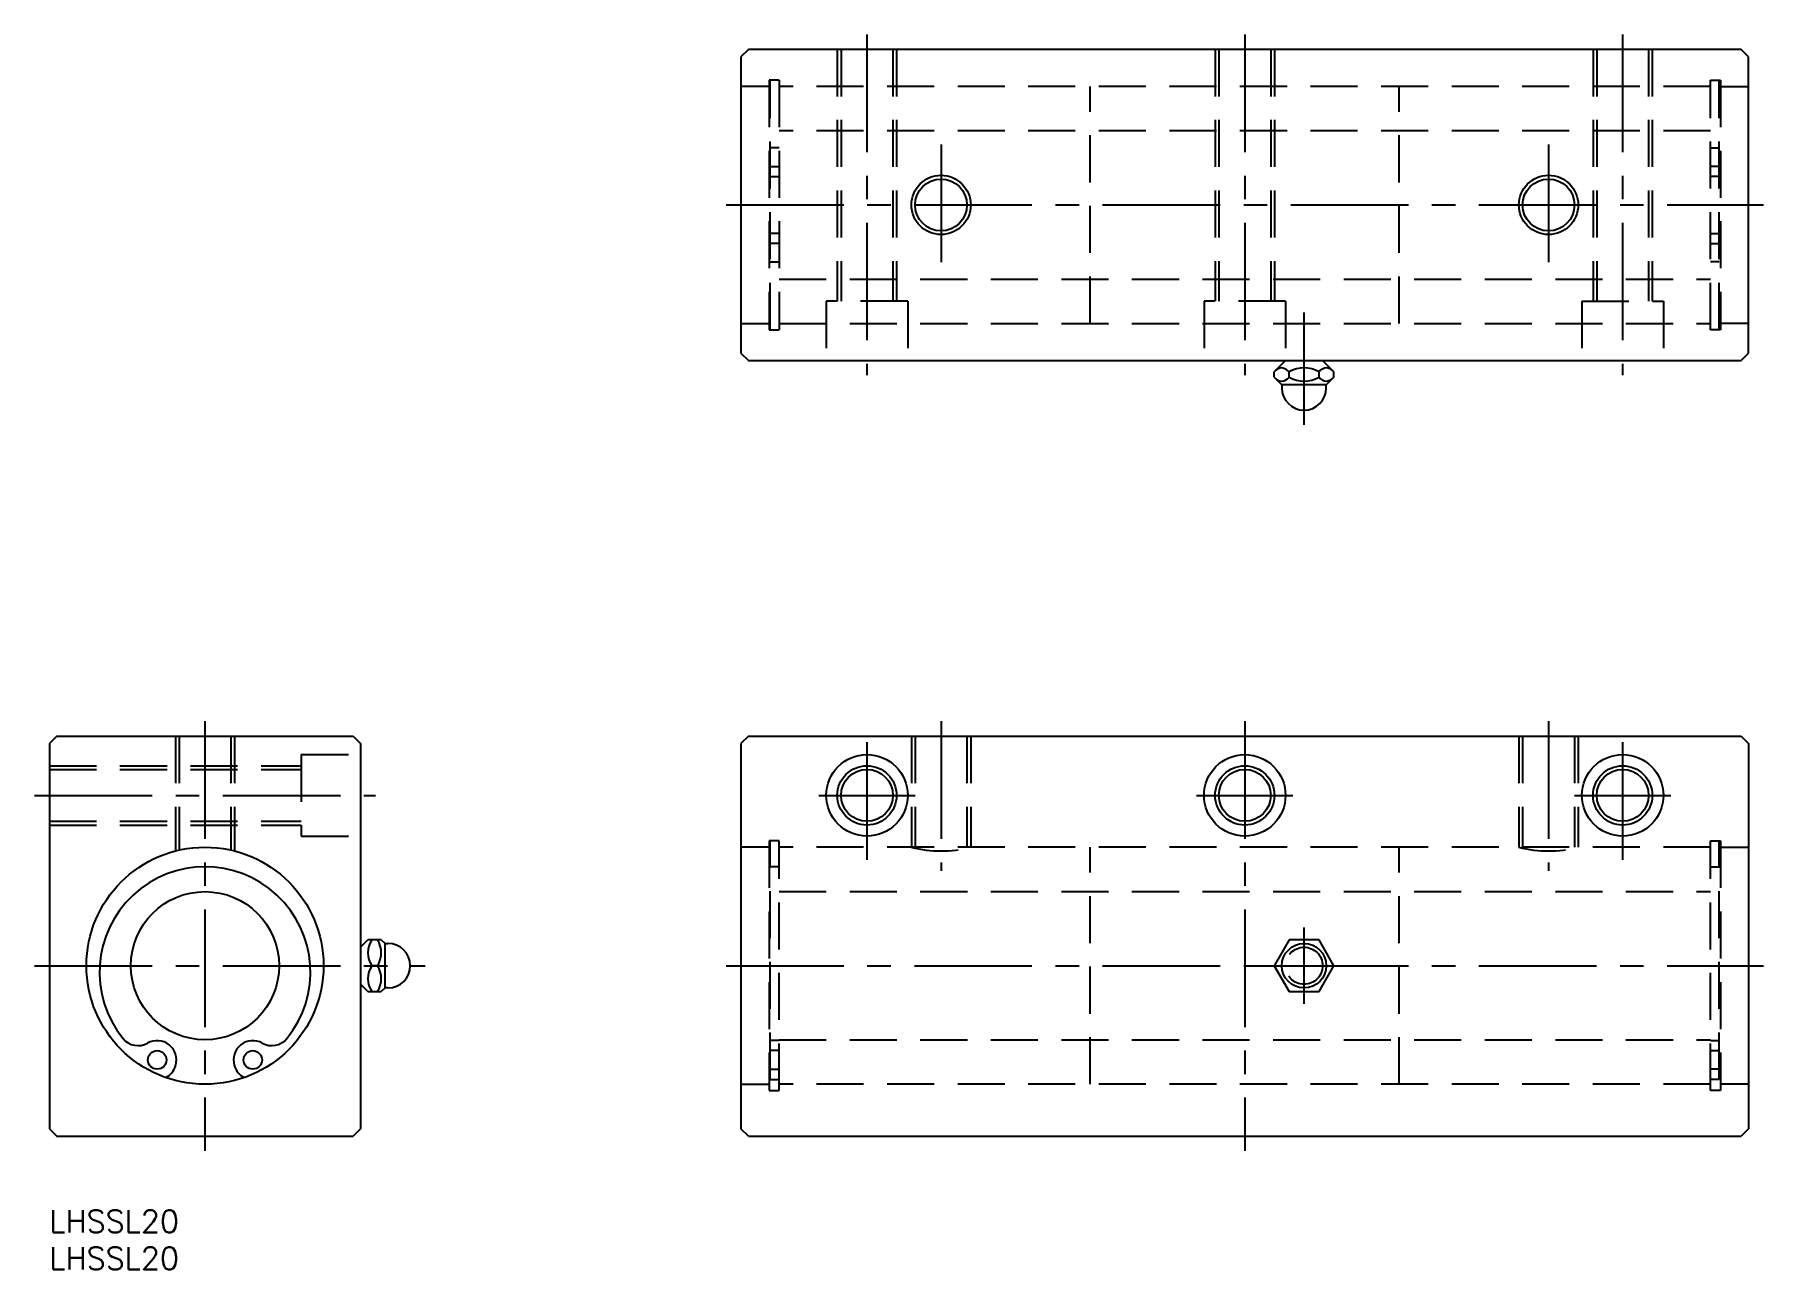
# Model space of a CAD drawing. Extents: x -2 to 231, y -8 to 159.
import ezdxf

# ---------------------------------------------------------------- set-up
doc = ezdxf.new("R2010")
doc.units = 0
doc.header["$LTSCALE"] = 0.5
doc.linetypes.add('CENTER', pattern=[50.8, 31.75, -6.35, 6.35, -6.35])
doc.linetypes.add('DASHED', pattern=[19.05, 12.7, -6.35])
for name, color, linetype in [('MSM_CENTER', 1, 'CENTER'), ('MSM_CONTINUOUS', 7, 'CONTINUOUS'), ('MSM_DASHED', 4, 'DASHED'), ('MSM_NARROW', 5, 'CONTINUOUS'), ('MSM_PART_NUMBER', 7, 'CONTINUOUS')]:
    doc.layers.add(name, color=color, linetype=linetype)
doc.styles.get("Standard").update_dxf_attribs({"font": 'txt.shx', "height": 3, "bigfont": 'bigfont.shx'})

# ---------------------------------------------------------------- blocks, each defined once
blk = doc.blocks.new('*U14')
at = {"layer": 'MSM_PART_NUMBER'}
blk.add_text('LHSSL20', height=3, dxfattribs=at).set_placement((0, -3))
blk = doc.blocks.new('*U15')
at = {"layer": 'MSM_PART_NUMBER'}
blk.add_text('LHSSL20', height=3, dxfattribs=at).set_placement((0, -8))

msp = doc.modelspace()

# ---------------------------------------------------------------- linework, layer by layer
at = {"layer": 'MSM_CENTER'}
for p, q in [((110.35, 158.71), (110.35, 112.71)), ((161.35, 158.71), (161.35, 112.71)), ((212.35, 158.71), (212.35, 112.71)), ((120.35, 143.88), (120.35, 127.54)), ((202.35, 143.88), (202.35, 127.54)), ((91.35, 135.71), (231.35, 135.71)), ((169.35, 106.01), (169.35, 121.21)), ((21, 66), (21, 8)), ((120.35, 66), (120.35, 45.83)), ((161.35, 66), (161.35, 8)), ((202.35, 66), (202.35, 45.83)), ((110.35, 63.17), (110.35, 46.83)), ((212.35, 63.17), (212.35, 46.83)), ((-2, 56), (44, 56)), ((103.85, 56), (116.85, 56)), ((154.85, 56), (167.85, 56)), ((205.85, 56), (218.85, 56)), ((169.35, 27.85), (169.35, 38.15)), ((-2, 33), (50.7, 33)), ((91.35, 33), (231.35, 33)), ((164.2, 33), (174.5, 33))]:
    msp.add_line(p, q, dxfattribs=at)
at = {"layer": 'MSM_CONTINUOUS'}
for p, q in [((94.35, 156.71), (93.35, 155.71)), ((228.35, 156.71), (94.35, 156.71)), ((229.35, 155.71), (228.35, 156.71)), ((93.35, 155.71), (93.35, 115.71)), ((229.35, 115.71), (229.35, 155.71)), ((93.35, 115.71), (94.35, 114.71)), ((94.35, 114.71), (228.35, 114.71)), ((166.85, 114.71), (165.31, 113.17)), ((173.39, 113.17), (171.85, 114.71)), ((228.35, 114.71), (229.35, 115.71)), ((165.31, 112.45), (165.31, 113.17)), ((165.31, 112.45), (166.35, 111.41)), ((167.33, 112.45), (167.33, 113.17)), ((171.37, 112.45), (171.37, 113.17)), ((172.35, 111.41), (173.39, 112.45)), ((173.39, 112.45), (173.39, 113.17)), ((166.35, 111.41), (166.35, 111.01)), ((172.35, 111.41), (166.35, 111.41)), ((172.35, 111.01), (172.35, 111.41)), ((1, 64), (0, 63)), ((1, 64), (41, 64)), ((41, 64), (42, 63)), ((94.35, 64), (93.35, 63)), ((94.35, 64), (228.35, 64)), ((228.35, 64), (229.35, 63)), ((0, 63), (0, 11)), ((42, 63), (42, 11)), ((93.35, 63), (93.35, 11)), ((229.35, 63), (229.35, 11)), ((42, 35.5), (43, 36.5)), ((44.8, 36.5), (43, 36.5)), ((44.8, 36.5), (45.3, 36)), ((45.3, 30), (45.3, 36)), ((45.3, 36), (45.7, 36)), ((167.33, 36.5), (165.31, 33)), ((171.37, 36.5), (167.33, 36.5)), ((173.39, 33), (171.37, 36.5)), ((44.26, 33), (43.54, 33)), ((165.31, 33), (167.33, 29.5)), ((171.37, 29.5), (173.39, 33)), ((43, 29.5), (42, 30.5)), ((43, 29.5), (44.8, 29.5)), ((45.3, 30), (44.8, 29.5)), ((45.7, 30), (45.3, 30)), ((167.33, 29.5), (171.37, 29.5)), ((17.01, 19.44), (17.04, 19.56)), ((24.96, 19.56), (24.99, 19.44)), ((0, 11), (1, 10)), ((1, 10), (41, 10)), ((42, 11), (41, 10)), ((94.35, 10), (93.35, 11)), ((94.35, 10), (228.35, 10)), ((229.35, 11), (228.35, 10))]:
    msp.add_line(p, q, dxfattribs=at)
for centre, radius in [((120.35, 135.71), 3.5), ((202.35, 135.71), 3.5), ((110.35, 56), 5.5), ((161.35, 56), 5.5), ((212.35, 56), 5.5), ((110.35, 56), 3.5), ((161.35, 56), 3.5), ((212.35, 56), 3.5), ((21, 33), 16), ((21, 33), 10), ((169.35, 33), 3), ((14.55, 20.29), 1.25), ((27.45, 20.29), 1.25)]:
    msp.add_circle(centre, radius, dxfattribs=at)
for centre, radius, start, end in [((166.49, 112.18), 1.54, 94.9065, 139.8212), ((166.43, 113.35), 1.44, 218.7191, 266.8684), ((166.04, 111.99), 1.75, 42.4502, 79.5637), ((166.13, 113.47), 1.58, 278.6031, 319.5849), ((169.35, 109.64), 4.07, 60.1945, 119.8055), ((169.35, 115.97), 4.06, 240.1226, 299.8774), ((172.55, 112.18), 1.54, 94.9065, 139.8212), ((172.51, 113.38), 1.47, 219.1919, 266.3955), ((172.09, 111.98), 1.76, 42.5784, 79.4355), ((172.11, 113.64), 1.75, 280.2516, 317.4071), ((169.35, 111.01), 3, 180, 0), ((21, 32.12), 14.23, 320.9849, 219.0151), ((46.1, 34.75), 3.1, 145.6329, 214.3671), ((41.7, 34.75), 3.1, 325.6329, 34.3671), ((45.7, 33), 3, 270, 90), ((46.1, 31.25), 3.1, 145.618, 214.382), ((41.7, 31.25), 3.1, 325.6329, 34.3671), ((11.97, 24.81), 2.6, 219.0151, 299.7762), ((14.55, 20.29), 2.6, 343.6002, 119.7762), ((27.45, 20.29), 2.6, 60.2238, 196.3998), ((30.03, 24.81), 2.6, 240.2238, 320.9849), ((14.61, 20.15), 2.5, 295.9172, 343.6002), ((27.39, 20.15), 2.5, 196.3998, 244.0828)]:
    msp.add_arc(centre, radius, start, end, dxfattribs=at)
at = {"layer": 'MSM_DASHED'}
for p, q in [((106.35, 156.71), (106.35, 122.71)), ((106.85, 156.71), (106.85, 122.71)), ((113.85, 156.71), (113.85, 122.71)), ((114.35, 156.71), (114.35, 122.71)), ((157.35, 156.71), (157.35, 122.71)), ((157.85, 156.71), (157.85, 122.71)), ((164.85, 156.71), (164.85, 122.71)), ((165.35, 156.71), (165.35, 122.71)), ((208.35, 156.71), (208.35, 122.71)), ((208.85, 156.71), (208.85, 122.71)), ((215.85, 156.71), (215.85, 122.71)), ((216.35, 156.71), (216.35, 122.71)), ((97.15, 151.71), (93.35, 151.71)), ((97.15, 152.56), (97.15, 118.86)), ((98.5, 152.56), (97.15, 152.56)), ((97.3, 118.86), (97.3, 152.56)), ((98.5, 152.56), (98.5, 118.86)), ((224.2, 151.71), (98.5, 151.71)), ((140.5, 119.71), (140.5, 151.71)), ((182.2, 119.71), (182.2, 151.71)), ((224.2, 118.86), (224.2, 152.56)), ((224.2, 152.56), (225.55, 152.56)), ((225.4, 118.86), (225.4, 152.56)), ((225.55, 152.56), (225.55, 118.86)), ((225.55, 151.71), (229.35, 151.71)), ((224.2, 145.71), (98.5, 145.71)), ((98.5, 143.41), (97.3, 143.41)), ((224.2, 143.41), (225.4, 143.41)), ((97.3, 140.91), (98.5, 140.91)), ((225.4, 140.91), (224.2, 140.91)), ((97.3, 139.56), (98.5, 139.56)), ((225.4, 139.56), (224.2, 139.56)), ((98.5, 131.86), (97.3, 131.86)), ((224.2, 131.86), (225.4, 131.86)), ((98.5, 130.51), (97.3, 130.51)), ((224.2, 130.51), (225.4, 130.51)), ((97.3, 128.01), (98.5, 128.01)), ((225.4, 128.01), (224.2, 128.01)), ((98.5, 125.71), (224.2, 125.71)), ((104.85, 122.71), (104.85, 114.71)), ((115.85, 122.71), (104.85, 122.71)), ((115.85, 122.71), (115.85, 114.71)), ((155.85, 122.71), (155.85, 114.71)), ((166.85, 122.71), (155.85, 122.71)), ((166.85, 122.71), (166.85, 114.71)), ((206.85, 122.71), (217.85, 122.71)), ((206.85, 122.71), (206.85, 114.71)), ((217.85, 122.71), (217.85, 114.71)), ((93.35, 119.71), (97.15, 119.71)), ((98.5, 119.71), (224.2, 119.71)), ((229.35, 119.71), (225.55, 119.71)), ((97.15, 118.86), (98.5, 118.86)), ((225.55, 118.86), (224.2, 118.86)), ((17, 64), (17, 48.49)), ((17.5, 64), (17.5, 48.61)), ((24.5, 64), (24.5, 48.61)), ((25, 64), (25, 48.49)), ((116.35, 64), (116.35, 49)), ((116.85, 64), (116.85, 49)), ((123.85, 64), (123.85, 49)), ((124.35, 64), (124.35, 49)), ((198.35, 64), (198.35, 49)), ((198.85, 64), (198.85, 49)), ((205.85, 64), (205.85, 49)), ((206.35, 64), (206.35, 49)), ((34, 61.5), (34, 50.5)), ((34, 61.5), (42, 61.5)), ((0, 60), (34, 60)), ((0, 59.5), (34, 59.5)), ((0, 52.5), (34, 52.5)), ((0, 52), (34, 52)), ((34, 50.5), (42, 50.5)), ((98.5, 49.85), (97.15, 49.85)), ((97.15, 49.85), (97.15, 16.15)), ((97.3, 17.65), (97.3, 49.85)), ((98.5, 16.15), (98.5, 49.85)), ((224.2, 16.15), (224.2, 49.85)), ((224.2, 49.85), (225.55, 49.85)), ((225.4, 17.65), (225.4, 49.85)), ((225.55, 49.85), (225.55, 16.15)), ((97.15, 49), (93.35, 49)), ((224.2, 49), (98.5, 49)), ((140.5, 17), (140.5, 49)), ((182.2, 17), (182.2, 49)), ((225.55, 49), (229.35, 49)), ((98.5, 46.35), (97.3, 46.35)), ((224.2, 46.35), (225.4, 46.35)), ((98.5, 43), (224.2, 43)), ((98.5, 22.89), (97.3, 22.89)), ((98.5, 21.54), (97.3, 21.54)), ((98.5, 23), (224.2, 23)), ((224.2, 22.89), (225.4, 22.89)), ((224.2, 21.54), (225.4, 21.54)), ((97.3, 19.04), (98.5, 19.04)), ((225.4, 19.04), (224.2, 19.04)), ((93.35, 17), (97.15, 17)), ((97.3, 17.65), (98.5, 17.65)), ((224.2, 17), (98.5, 17)), ((225.4, 17.65), (224.2, 17.65)), ((229.35, 17), (225.55, 17)), ((97.15, 16.15), (98.5, 16.15)), ((225.55, 16.15), (224.2, 16.15))]:
    msp.add_line(p, q, dxfattribs=at)
msp.add_circle((169.35, 33), 2.5, dxfattribs=at)
for centre in [(120.35, 64.49), (202.35, 64.49)]:
    msp.add_arc(centre, 16, 255.5225, 284.4775, dxfattribs=at)
at = {"layer": 'MSM_NARROW'}
for centre in [(120.35, 135.71), (202.35, 135.71), (110.35, 56), (161.35, 56), (212.35, 56)]:
    msp.add_circle(centre, 4, dxfattribs=at)

# ---------------------------------------------------------------- block references
at = {"layer": 'MSM_CONTINUOUS'}
for name in ['*U14', '*U15']:
    msp.add_blockref(name, (0, 0), dxfattribs=at)

doc.saveas('drawing.dxf')
